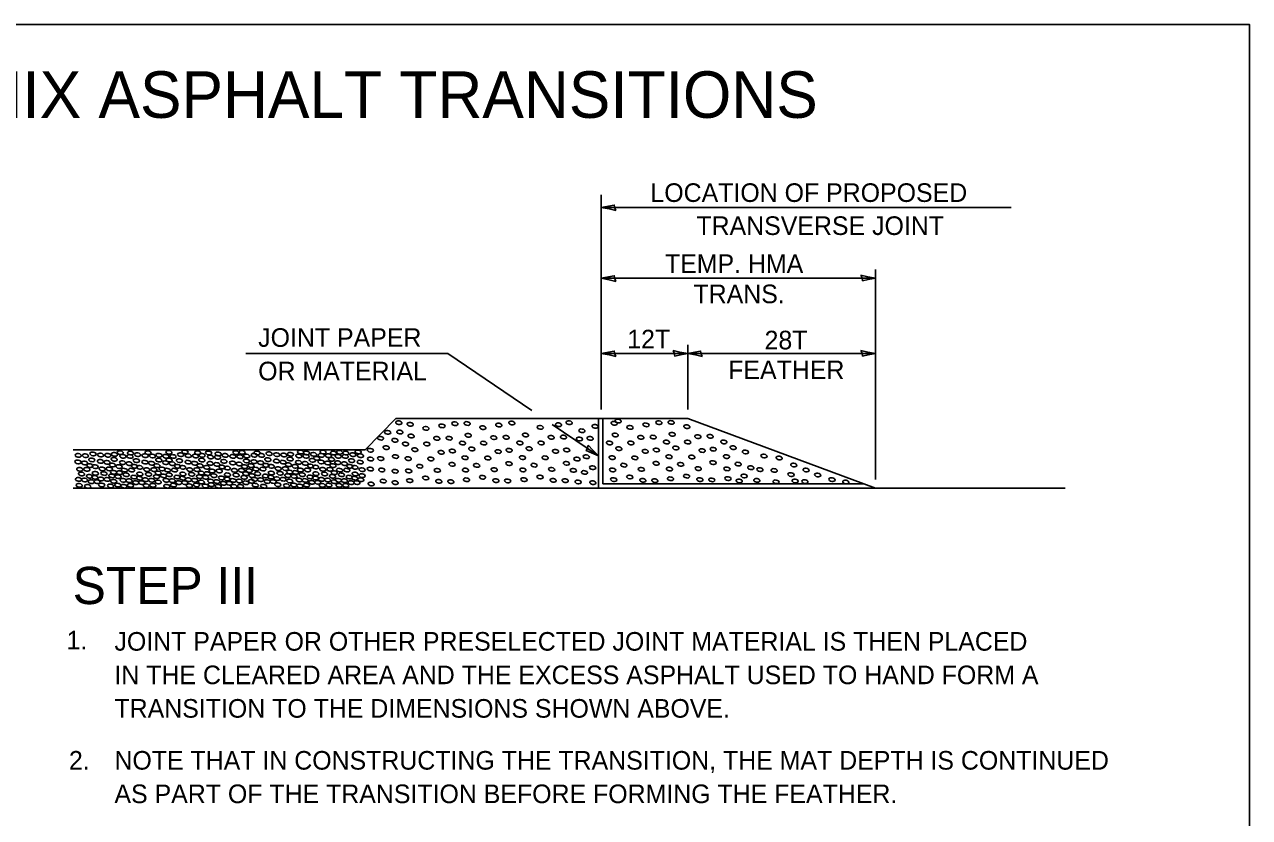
# Model space of a CAD drawing. Extents: x 100 to 888, y 575 to 1075.
# Drawn here: x 492.7 to 887.5, y 819.4 to 1075 of the extents above; entities that cross this region are included whole.
import ezdxf

# ---------------------------------------------------------------- set-up
doc = ezdxf.new("R2010")
doc.units = 0
doc.layers.add('Sheets_General Details', color=7, linetype='Continuous')
doc.layers.add('Sheets_Major Grid', color=7, linetype='Continuous')

msp = doc.modelspace()

# ---------------------------------------------------------------- linework, layer by layer
at = {"layer": 'Sheets_General Details'}
for p, q in [((678.6, 950.88), (678.6, 1020.07)), ((678.6, 1016.03), (810.66, 1016.03)), ((766.99, 928.4), (766.99, 996.07)), ((678.6, 993.21), (766.99, 993.21)), ((706.44, 950.88), (706.44, 971.8)), ((706.44, 950.88), (706.44, 971.8)), ((629.1, 968.95), (563.98, 968.95)), ((629.1, 968.95), (656.19, 950.55)), ((678.6, 968.95), (706.44, 968.95)), ((706.44, 968.95), (766.99, 968.95)), ((602.44, 937.92), (612.41, 948.03)), ((612.41, 948.03), (706.44, 948.03)), ((677.66, 925.54), (677.66, 948.03)), ((679.07, 926.97), (679.07, 948.03)), ((766.99, 925.54), (706.44, 948.03)), ((662.81, 946.05), (677.66, 935.97)), ((508.41, 937.92), (602.44, 937.92)), ((508.41, 925.54), (828.11, 925.54)), ((679.07, 926.97), (763.14, 926.97)), ((828.11, 925.54), (766.99, 925.54))]:
    msp.add_line(p, q, dxfattribs=at)
for points in [[(683.31, 1015.03), (682.92, 1015.95), (682.77, 1016.82), (680.96, 1016.44), (678.6, 1016.03), (681.11, 1015.56)], [(683.31, 992.22), (682.92, 993.13), (682.77, 994.01), (680.96, 993.63), (678.6, 993.21), (681.11, 992.75)], [(683.31, 992.22), (682.92, 993.13), (682.77, 994.01), (680.96, 993.63), (678.6, 993.21), (681.11, 992.75)], [(762.29, 994.21), (762.67, 993.3), (762.82, 992.42), (764.64, 992.8), (766.99, 993.21), (764.48, 993.68)], [(683.31, 967.95), (682.92, 968.86), (682.77, 969.74), (680.96, 969.36), (678.6, 968.95), (681.11, 968.48)], [(701.74, 969.94), (702.13, 969.03), (702.27, 968.15), (704.09, 968.53), (706.44, 968.95), (703.94, 969.41)], [(711.14, 967.95), (710.76, 968.86), (710.61, 969.74), (708.79, 969.36), (706.44, 968.95), (708.95, 968.48)], [(762.29, 969.94), (762.67, 969.03), (762.82, 968.15), (764.64, 968.53), (766.99, 968.95), (764.48, 969.41)], [(674.31, 939.44), (674.12, 938.47), (673.76, 937.66), (675.48, 936.95), (677.66, 935.97), (675.84, 937.76)]]:
    msp.add_lwpolyline(points, close=True, dxfattribs=at)
for centre in [(684.05, 947.17), (609.74, 943.53), (613.33, 946.65), (613.66, 943.62), (617, 946.15), (622.08, 944.8), (627.25, 945.64), (631.42, 946.32), (635.34, 946.4), (640.42, 945.05), (645.59, 945.89), (649.76, 946.57), (658.93, 945.13), (664.82, 945.98), (668.26, 946.65), (672.35, 944.04), (676.6, 945.47), (682.75, 946.48), (687.84, 945.13), (693.01, 945.97), (697.17, 946.65), (701.09, 946.73), (701.42, 942.93), (706.18, 945.38), (607.41, 941.67), (612.08, 941), (615.5, 939.81), (617.33, 942.35), (622.33, 939.81), (625.58, 941.59), (629.58, 941.67), (633.84, 940.07), (635.67, 942.6), (640.67, 940.07), (643.92, 941.84), (647.92, 941.93), (652.34, 940.15), (654.17, 942.69), (659.18, 940.15), (662.43, 941.93), (666.43, 942.01), (671.53, 941.42), (675.01, 941.59), (681.25, 940.14), (683.09, 942.68), (688.09, 940.14), (691.34, 941.92), (695.34, 942), (699.59, 940.4), (706.43, 940.4), (709.68, 942.17), (713.68, 942.25), (718.1, 940.48), (510.02, 936.1), (512.32, 936.02), (514.78, 936.6), (517.24, 936.26), (519.54, 936.18), (521.68, 936.43), (523.57, 937.01), (524.39, 935.85), (526.69, 935.77), (526.85, 936.85), (529.15, 936.35), (531.61, 936.01), (532.52, 937.01), (533.91, 935.93), (536.05, 936.18), (538.26, 935.85), (539.25, 937.1), (540.56, 935.77), (543.03, 936.35), (544.42, 937.26), (545.49, 936.01), (547.79, 935.93), (548.53, 937.01), (549.92, 936.18), (552.06, 936.93), (552.63, 935.6), (554.93, 935.52), (555.1, 936.6), (557.39, 936.1), (559.86, 935.77), (560.84, 937.01), (562.16, 935.68), (562.81, 937.1), (564.29, 935.93), (566.75, 936.18), (567.66, 936.93), (569.05, 936.1), (571.52, 936.68), (573.98, 936.35), (576.28, 936.26), (578.41, 936.51), (581.12, 935.93), (581.7, 937.18), (583.42, 935.85), (583.59, 936.93), (585.88, 936.43), (586.87, 935.18), (588.35, 936.1), (588.92, 937.18), (590.65, 936.01), (592.29, 936.85), (593.77, 935.85), (594.26, 937.1), (596.07, 935.77), (596.23, 936.85), (598.53, 936.35), (600.25, 937.26), (600.99, 936.01), (604.16, 937.79), (607.49, 935.09), (609.25, 938.63), (612.25, 935.76), (616.33, 935.09), (618.5, 937.96), (627, 937.11), (630.58, 937.53), (634.67, 935.34), (636.84, 938.21), (642, 935.25), (645.34, 937.37), (648.92, 937.79), (653.17, 935.42), (655.34, 938.29), (660.51, 935.34), (663.84, 937.45), (667.43, 937.87), (673.76, 935.68), (682.09, 935.41), (684.25, 938.29), (689.42, 935.33), (692.76, 937.44), (696.34, 937.86), (700.42, 935.67), (702.59, 938.54), (707.76, 935.58), (711.09, 937.69), (714.68, 938.12), (718.93, 935.75), (721.1, 938.62), (725.03, 937.25), (731.02, 935.93), (735.92, 935.27), (509.94, 934.02), (510.51, 931.61), (512.07, 933.69), (512.81, 931.61), (513.8, 932.85), (514.37, 934.68), (515.44, 932.52), (517.16, 934.18), (517.74, 931.77), (519.3, 933.85), (520.04, 931.77), (521.02, 933.02), (521.6, 934.85), (523.16, 932.52), (524.31, 933.77), (524.88, 931.36), (526.44, 933.44), (527.18, 931.36), (528.16, 932.61), (528.74, 934.44), (529.81, 932.27), (531.53, 933.94), (532.11, 931.52), (533.67, 933.6), (534.41, 931.52), (535.39, 932.77), (535.97, 934.6), (537.03, 931.77), (538.18, 933.77), (538.76, 931.36), (539.33, 934.6), (540.32, 933.44), (541.06, 931.36), (542.04, 932.61), (542.62, 934.44), (543.68, 932.27), (545.41, 933.94), (545.98, 931.52), (547.54, 933.6), (548.28, 931.52), (549.27, 932.77), (549.84, 934.6), (551.4, 932.27), (552.55, 933.52), (553.13, 931.11), (554.69, 933.19), (555.42, 931.11), (556.41, 932.36), (556.98, 934.19), (558.05, 932.02), (559.78, 933.69), (560.35, 931.27), (561.91, 933.35), (562.65, 931.27), (563.63, 932.52), (564.21, 934.35), (565.11, 931.19), (565.69, 932.85), (566.67, 934.1), (567.25, 931.69), (568.81, 933.77), (569.55, 931.69), (570.53, 932.94), (571.11, 934.77), (572.17, 932.61), (573.9, 934.27), (574.47, 931.86), (576.03, 933.94), (576.77, 931.86), (577.76, 933.1), (578.33, 934.93), (579.89, 932.61), (581.04, 933.85), (581.62, 931.44), (583.18, 933.52), (583.91, 931.44), (584.9, 932.69), (585.47, 934.52), (586.54, 932.36), (588.27, 934.02), (588.84, 931.61), (590.4, 933.69), (591.14, 931.61), (591.63, 934.85), (592.12, 932.85), (593.68, 933.77), (594.26, 931.36), (595.82, 933.44), (596.56, 931.36), (597.54, 932.61), (598.12, 934.44), (599.19, 932.27), (600.91, 933.94), (601.49, 931.52), (604.16, 931.71), (604.24, 934.92), (607.83, 931.45), (616.5, 931.12), (620.08, 932.64), (623.67, 935), (625.75, 931.29), (630.5, 933.23), (634.84, 931.37), (638.42, 932.89), (644.09, 931.54), (648.84, 933.48), (653.34, 931.45), (656.93, 932.97), (662.59, 931.62), (667.34, 933.57), (669.58, 931.29), (670.76, 934.92), (675.81, 932.15), (682.25, 931.45), (685.84, 932.97), (691.5, 931.61), (696.26, 933.56), (700.59, 931.7), (704.18, 933.22), (709.84, 931.87), (714.59, 933.81), (719.1, 931.78), (722.68, 933.3), (726.76, 932.13), (729.72, 931.55), (734.33, 931.26), (740.61, 933.01), (744.58, 931.4), (510.1, 928.36), (511.09, 930.11), (512.07, 928.2), (513.63, 929.36), (514.21, 927.61), (515.36, 929.03), (515.52, 930.36), (516.09, 927.61), (517.33, 928.53), (518.31, 930.28), (519.3, 928.36), (520.86, 929.53), (521.43, 930.69), (521.43, 927.78), (522.83, 929.28), (523.32, 930.53), (524.47, 928.11), (525.46, 929.86), (526.44, 927.95), (528, 929.11), (528.58, 927.37), (529.72, 928.78), (529.89, 930.11), (530.46, 927.36), (531.7, 928.28), (532.68, 930.03), (533.67, 928.11), (535.23, 929.28), (535.8, 930.44), (535.8, 927.53), (537.52, 929.53), (538.35, 928.11), (539.33, 929.86), (540.32, 927.95), (541.88, 929.11), (542.45, 927.37), (543.6, 928.78), (543.76, 930.11), (544.34, 927.36), (545.57, 928.28), (546.56, 930.03), (547.54, 928.11), (549.1, 929.28), (549.68, 930.44), (549.68, 927.53), (551.07, 929.03), (551.57, 930.28), (552.71, 927.86), (553.7, 929.61), (554.69, 927.7), (556.25, 928.86), (557.97, 928.53), (558.13, 929.86), (559.94, 928.03), (560.93, 929.78), (561.91, 927.86), (563.47, 929.03), (564.04, 930.19), (564.05, 927.28), (565.85, 927.78), (566.02, 929.61), (566.84, 928.45), (567.82, 930.19), (568.81, 928.28), (570.37, 929.44), (570.94, 927.7), (572.09, 929.11), (572.25, 930.44), (572.83, 927.7), (574.06, 928.61), (575.05, 930.36), (576.03, 928.45), (577.59, 929.61), (578.17, 930.77), (578.17, 927.86), (579.56, 929.36), (580.06, 930.61), (581.2, 928.2), (582.19, 929.94), (583.18, 928.03), (584.74, 929.2), (585.31, 927.45), (586.46, 928.86), (586.62, 930.19), (587.2, 927.45), (588.43, 928.36), (589.42, 930.11), (590.4, 928.2), (591.96, 929.36), (592.53, 930.52), (592.54, 927.61), (593.85, 928.11), (594.83, 929.86), (595.82, 927.95), (597.38, 929.11), (597.95, 927.37), (599.1, 928.78), (599.27, 930.11), (599.84, 927.36), (601.07, 928.28), (601.49, 929.61), (608.33, 927.82), (612.16, 931.03), (612.16, 927.32), (616.83, 927.99), (622, 928.84), (626.25, 927.74), (630.08, 927.65), (635.17, 928.25), (640.34, 929.09), (644.59, 927.99), (648.42, 927.91), (653.67, 928.33), (658.84, 929.17), (663.09, 928.08), (666.93, 927.99), (671.1, 927.57), (673.18, 930.61), (675.85, 927.32), (682.59, 928.32), (687.75, 929.17), (692, 928.07), (695.84, 927.98), (700.92, 928.57), (706.09, 929.42), (710.34, 928.32), (714.18, 928.24), (719.43, 928.66), (723.01, 927.89), (724.6, 929.5), (728.71, 928.04), (734.91, 927.6), (739.74, 929.94), (741.04, 927.89), (744.22, 927.68), (748.33, 929.79), (752.94, 928.33), (757.41, 927.53), (510.35, 926.45), (513.06, 926.12), (517.57, 926.62), (520.45, 926.28), (522.75, 926.53), (524.72, 926.2), (526.85, 926.45), (531.94, 926.37), (534.08, 926.45), (538.59, 926.2), (540.73, 926.53), (545.82, 926.37), (548.12, 926.62), (550.99, 926.28), (552.88, 926.7), (555.1, 926.2), (556.82, 927.12), (558.71, 927.11), (560.19, 926.12), (562.32, 926.2), (567.08, 926.53), (569.79, 926.2), (574.31, 926.7), (577.18, 926.37), (579.48, 926.62), (581.45, 926.28), (583.59, 926.53), (588.68, 926.45), (590.81, 926.53), (594.1, 926.45), (596.23, 926.45), (604.41, 926.89)]:
    msp.add_ellipse(centre, major_axis=(-0.983, 0.145), ratio=0.591315, dxfattribs=at)
at = {"layer": 'Sheets_Major Grid'}
msp.add_lwpolyline([(100, 1075), (887.5, 1075), (887.5, 575), (100, 575)], close=True, dxfattribs=at)

# ---------------------------------------------------------------- texts
at = {"layer": 'Sheets_General Details'}
for s, height, p in [('TEMPORARY HOT-MIX ASPHALT TRANSITIONS', 15, (293.66, 1044.91)), ('LOCATION OF PROPOSED', 6, (694.43, 1017.81)), ('TRANSVERSE JOINT', 6, (709.24, 1007.16)), ('TEMP. HMA', 6, (699.11, 994.91)), ('TRANS.', 6, (708.3, 985.17)), ('JOINT PAPER', 6, (568.01, 971.11)), ('12T', 6, (686.96, 970.61)), ('28T', 6, (731.21, 970.29)), ('OR MATERIAL', 6, (568.01, 960.31)), ('FEATHER', 6, (719.5, 960.7)), ('STEP III', 12, (508.22, 888.2)), ('1.', 6, (506.25, 873.58)), ('JOINT PAPER OR OTHER PRESELECTED JOINT MATERIAL IS THEN PLACED', 6, (521.69, 873.18)), ('IN THE CLEARED AREA AND THE EXCESS ASPHALT USED TO HAND FORM A', 6, (521.69, 862.38)), ('TRANSITION TO THE DIMENSIONS SHOWN ABOVE.', 6, (521.69, 851.58)), ('2.', 6, (507.02, 834.84)), ('NOTE THAT IN CONSTRUCTING THE TRANSITION, THE MAT DEPTH IS CONTINUED', 6, (521.69, 834.84)), ('AS PART OF THE TRANSITION BEFORE FORMING THE FEATHER.', 6, (521.69, 824.04))]:
    msp.add_text(s, height=height, dxfattribs=at).set_placement(p)

doc.saveas('drawing.dxf')
